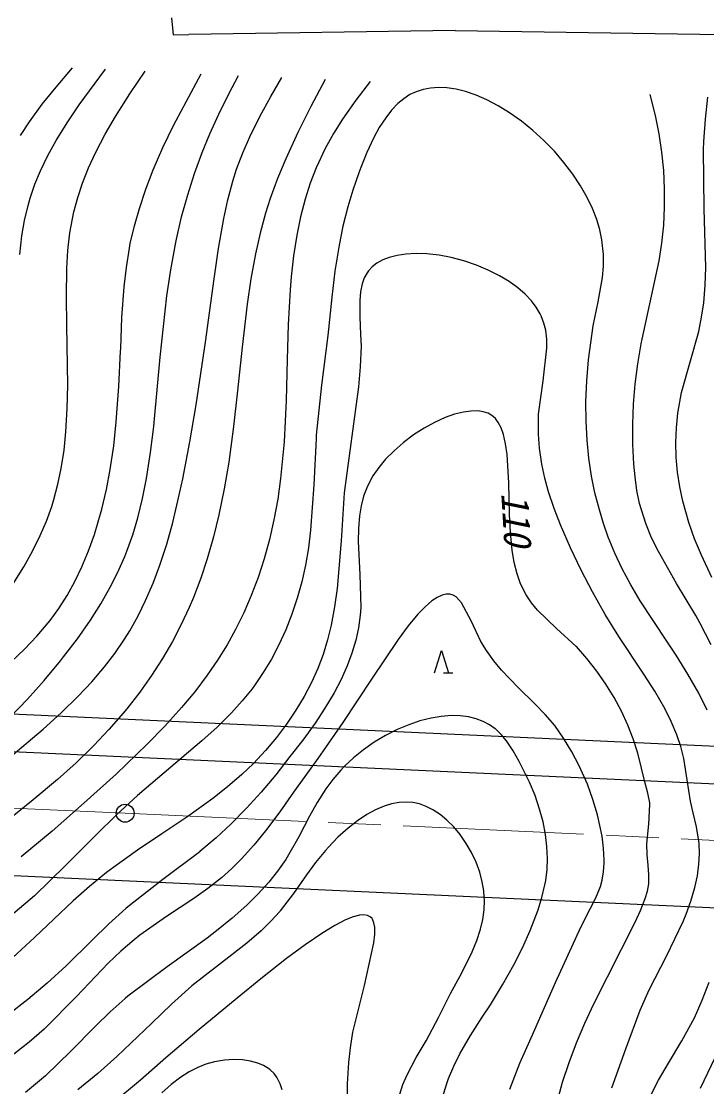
# Model space of a CAD drawing. Units: millimetres, scale not verified, with parts at other scales. Extents: x 40000 to 680000, y 20000 to 380000.
# Drawn here: x 469268 to 514818, y 263030 to 333816 of the extents above; entities that cross this region are included whole.
import ezdxf
from ezdxf.enums import TextEntityAlignment as Align

# ---------------------------------------------------------------- set-up
doc = ezdxf.new("R2010")
doc.units = ezdxf.units.MM
doc.header["$LTSCALE"] = 1000
doc.linetypes.add('CHAIN', pattern=[18.5, 12, -1.5, 3.5, -1.5])
for name, color, linetype, lineweight in [('M-BGD', 7, 'Continuous', 25), ('M-BMK', 2, 'CHAIN', 13), ('M-BMK-SRVR', 3, 'Continuous', 25), ('M-STR-STR1', 1, 'Continuous', 25)]:
    doc.layers.add(name, color=color, linetype=linetype, lineweight=lineweight)
doc.layers.add('M-BGD-HTXT', color=7, linetype='Continuous')
doc.styles.add('ＭＳ ゴシック', font='')
doc.styles.get('ＭＳ ゴシック').set_extended_font_data('MS Gothic')

# ---------------------------------------------------------------- blocks, each defined once
blk = doc.blocks.new('BUHIN240')
at = {"color": 7, "linetype": 'Continuous', "lineweight": 25}
blk.add_line((-721, -242), (-643, -837), dxfattribs=at)
blk.add_lwpolyline([(-800, 356), (744, 98), (-680, -551)], dxfattribs=at)
blk = doc.blocks.new('BUHIN251')
at = {"color": 3, "linetype": 'Continuous', "lineweight": 25}
blk.add_circle((0, 0), 597, dxfattribs=at)

msp = doc.modelspace()

# ---------------------------------------------------------------- linework, layer by layer
at = {"layer": 'M-BGD'}
for p, q in [((479254, 334043), (479361, 332927)), ((479361, 332927), (480396, 332948)), ((498111, 333214), (480396, 332948)), ((498111, 333214), (515827, 332948))]:
    msp.add_line(p, q, dxfattribs=at)
for points in [[(469164, 318324), (469309, 319570), (469483, 320583), (469716, 321577), (469858, 322072), (470172, 322990), (470545, 323890), (471032, 324897), (471577, 325886), (472315, 327080), (473118, 328264), (474864, 330630)], [(469205, 326235), (469804, 327139), (470662, 328301), (471585, 329448), (472671, 330732)], [(468313, 284752), (470728, 286789), (471918, 287869), (473057, 288985), (473948, 289936), (474789, 290922), (475479, 291819), (476126, 292757), (476479, 293324), (477028, 294307), (477530, 295331), (478030, 296494), (478477, 297687), (478931, 299087), (479329, 300511), (479681, 301960), (479992, 303416), (480476, 305874), (480897, 308326), (481519, 312504), (482091, 316704), (482376, 318716), (482720, 320716), (482990, 321956), (483320, 323188), (483577, 323992), (483986, 325077), (484451, 326142), (485115, 327483), (485841, 328812), (486578, 330084)], [(489466, 329950), (488506, 328145), (487645, 326422), (486839, 324673), (486299, 323370), (485813, 322039), (485505, 321062), (485140, 319731), (484831, 318376), (484523, 316714), (484272, 315026), (483938, 312163), (483646, 309264), (483379, 306890), (483051, 304517), (482753, 302760), (482396, 301020), (482038, 299553), (481620, 298096), (481192, 296811), (480704, 295536), (480423, 294875), (479897, 293735), (479315, 292617), (478649, 291473), (477931, 290359), (477134, 289237), (476285, 288143), (476036, 287841), (475089, 286756), (474092, 285707), (472911, 284558), (471680, 283446), (470066, 282082), (468409, 280761)], [(468505, 287559), (469681, 288783), (470794, 290029), (471865, 291318), (472078, 291586), (472992, 292790), (473858, 294029), (474543, 295106), (475179, 296220), (475687, 297226), (476144, 298264), (476279, 298606), (476670, 299704), (477003, 300821), (477323, 302121), (477587, 303448), (477855, 305158), (478065, 306891), (478120, 307413), (478503, 311511), (478944, 315581), (479196, 317295), (479507, 319001), (479580, 319352), (479923, 320821), (480327, 322287), (480778, 323698), (481287, 325090), (481796, 326330), (482515, 327889), (483289, 329422), (483707, 330218)], [(468611, 291287), (469479, 292099), (470308, 292957), (471189, 294004), (471772, 294811), (472312, 295664), (472828, 296595), (473297, 297565), (473742, 298628), (474130, 299714), (474616, 301392), (474928, 302711), (475180, 304038), (475411, 305609), (475582, 307199), (475753, 309546), (475865, 311905), (475872, 312086), (475957, 314140), (476101, 316178), (476248, 317466), (476455, 318752), (476513, 319044), (476783, 320218), (477113, 321380), (477546, 322671), (478037, 323945), (478682, 325432), (479381, 326892), (479553, 327233), (481215, 330334)], [(468725, 296440), (469438, 297581), (470009, 298602), (470525, 299646), (470933, 300602), (471287, 301583), (471428, 302037), (471705, 303069), (471923, 304114), (472108, 305319), (472234, 306536), (472323, 308087), (472354, 309651), (472292, 313600), (472262, 315504), (472292, 317392), (472367, 318588), (472501, 319768), (472762, 321166), (473017, 322120), (473329, 323058), (473741, 324090), (474215, 325115), (474842, 326310), (475534, 327496), (476490, 329004), (477502, 330507)], [(514845, 288054), (514285, 289167), (513571, 290440), (512798, 291692), (512178, 292633), (510394, 295321), (509769, 296364), (509191, 297446), (508704, 298483), (508268, 299552), (507955, 300449), (507684, 301367), (507394, 302480), (507164, 303603), (506985, 304786), (506865, 305980), (506800, 307254), (506795, 308540), (506853, 309927), (506971, 311326), (507275, 313575), (507611, 315182), (507884, 316787), (507949, 317541), (507955, 318312), (507851, 319297), (507711, 319972), (507507, 320652), (507220, 321385), (506870, 322116), (506429, 322889), (505920, 323657), (505332, 324433), (504692, 325177), (503997, 325893), (503255, 326571), (502502, 327181), (501716, 327738), (500967, 328199), (500201, 328600), (499496, 328905), (498796, 329143), (498166, 329299), (497539, 329391), (496986, 329415), (496451, 329378), (495970, 329288), (495511, 329140), (495091, 328942), (494681, 328675), (494290, 328347), (493871, 327908), (493483, 327411), (493058, 326757), (492671, 326050), (492228, 325093), (491838, 324105), (491708, 323747), (491299, 322607), (490958, 321480), (490640, 320207), (490384, 318935), (490114, 317213), (489905, 315486), (489639, 312951), (489225, 309633), (488873, 306325), (488854, 306066), (488703, 303028), (488492, 299997), (488349, 298837), (488153, 297683), (487911, 296581), (487608, 295480), (487256, 294423), (486843, 293378), (486393, 292396), (485885, 291434), (485346, 290540), (484759, 289683), (484605, 289475), (483944, 288657), (483232, 287871), (482279, 286925), (481272, 286011), (476989, 282376), (475589, 281087), (474236, 279762), (472205, 277716), (470136, 275719), (469864, 275471), (468446, 274272)], [(492454, 329811), (491509, 328576), (490622, 327318), (490012, 326358), (489458, 325373), (488853, 324089), (488464, 323053), (488133, 321996), (487828, 320814), (487581, 319615), (487365, 318242), (487206, 316848), (487134, 315983), (487003, 313663), (486932, 311353), (486862, 308621), (486731, 305883), (486498, 303431), (486310, 302063), (486061, 300703), (485762, 299393), (485404, 298098), (485005, 296871), (484546, 295657), (484051, 294515), (483502, 293400), (482941, 292386), (482310, 291363), (481623, 290363), (480797, 289276), (479920, 288222), (478802, 286984), (477635, 285783), (475575, 283799), (473455, 281880), (471309, 280018), (469248, 278307)], [(515120, 292381), (514361, 293839), (514085, 294332), (512815, 296453), (511604, 298592), (511160, 299507), (510770, 300450), (510359, 301772), (510180, 302647), (510058, 303548), (509985, 304387), (509914, 305711), (509904, 307045), (509954, 308377), (510064, 309715), (510234, 311048), (510465, 312384), (510527, 312689), (511658, 317893), (511838, 319075), (511959, 320274), (512019, 321478), (512019, 322686), (511959, 323895), (511838, 325114), (511655, 326332), (511413, 327547), (511056, 328944)], [(515167, 296860), (514466, 298341), (514016, 299423), (513622, 300524), (513228, 301928), (513026, 302880), (512880, 303857), (512794, 304842), (512768, 305832), (512802, 306812), (512896, 307786), (513133, 309144), (514285, 313214), (514482, 314164), (514619, 315121), (514716, 316282), (514755, 317462), (514650, 321364), (514604, 325309), (514632, 325837), (514741, 327305), (514891, 328766)], [(508524, 262944), (509433, 265547), (510394, 268115), (510998, 269463), (512152, 271712), (513261, 274008), (513459, 274493), (513774, 275364), (514036, 276264), (514201, 277038), (514306, 277816), (514341, 278504), (514316, 279189), (514301, 279347), (514138, 280287), (513913, 281233), (513742, 281998), (513308, 284834), (513100, 285626), (512831, 286408), (512456, 287290), (512025, 288154), (511365, 289306), (510646, 290438), (508969, 292943), (508066, 294412), (507221, 295901), (506465, 297352), (505758, 298839), (505105, 300356), (504677, 301440), (504306, 302544), (504059, 303452), (503869, 304381), (503842, 304549), (503713, 305454), (503643, 306383), (503646, 307719), (503956, 309921), (504204, 312103), (504190, 312705), (504116, 313291), (503999, 313767), (503820, 314237), (503748, 314387), (503492, 314820), (503169, 315243), (502750, 315685), (502269, 316101), (501685, 316522), (501037, 316913), (500299, 317286), (499512, 317615), (498687, 317894), (497839, 318117), (497029, 318270), (496223, 318362), (495502, 318387), (494817, 318351), (494246, 318266), (493711, 318127), (493285, 317958), (492898, 317741), (492594, 317505), (492338, 317230), (492245, 317102), (492064, 316762), (491927, 316374), (491818, 315849), (491761, 315270), (491756, 314170), (491812, 313006), (491848, 312240), (491794, 310855), (491683, 309519), (490722, 302498), (490521, 299305), (490260, 296129), (490092, 294912), (489865, 293702), (489623, 292722), (489321, 291749), (489318, 291740), (488965, 290809), (488551, 289888), (488063, 288953), (487520, 288042), (486903, 287127), (486230, 286236), (485490, 285358), (484699, 284514), (483921, 283763), (482980, 282949), (481995, 282177), (480324, 280988), (478610, 279841), (476992, 278754), (475412, 277620), (474938, 277255), (473810, 276340), (472715, 275373), (470144, 272939), (467539, 270556)], [(504878, 262006), (505243, 263320), (505674, 264642), (506164, 265951), (506717, 267256), (507324, 268538), (510057, 273960), (510426, 274731), (510739, 275526), (510876, 276012), (510962, 276504), (510977, 277113), (510931, 277739), (510862, 278442), (510833, 279157), (510970, 280473), (511046, 281780), (511036, 281888), (510905, 282540), (510723, 283200), (510233, 285191), (509930, 286133), (509570, 287056), (509145, 287976), (508661, 288881), (508118, 289768), (507517, 290632), (506860, 291471), (506155, 292273), (506141, 292288), (504839, 293466), (503576, 294690), (503176, 295178), (502812, 295717), (502679, 295951), (502427, 296502), (502221, 297104), (502032, 297864), (501894, 298675), (501773, 299851), (501710, 301064), (501659, 303143), (501554, 305035), (501457, 305742), (501312, 306372), (501160, 306797), (500969, 307163), (500772, 307421), (500535, 307633), (500294, 307774), (499971, 307877), (499604, 307929), (499151, 307924), (498653, 307855), (498059, 307707), (497429, 307484), (496732, 307169), (496032, 306785), (495332, 306333), (494648, 305817), (494040, 305286), (493481, 304719), (493028, 304177), (492636, 303616), (492490, 303372), (492225, 302830), (492016, 302266), (491848, 301623), (491738, 300967), (491669, 300122), (491661, 299264), (491773, 297064), (491826, 294863), (491795, 294362), (491672, 293525), (491489, 292699), (491234, 291837), (490923, 290997), (490518, 290088), (490053, 289195), (489450, 288179), (488792, 287190), (487971, 286064), (487107, 284959), (486182, 283759), (485213, 282603), (484243, 281535), (483224, 280503), (482207, 279558), (481143, 278652), (481135, 278645), (478669, 276790), (476242, 274888), (476219, 274869), (475085, 273848), (473983, 272774), (472244, 271059), (470993, 269917), (469693, 268813), (468402, 267794)], [(501727, 262876), (502408, 264583), (503147, 266269), (504776, 269961), (506458, 273623), (507077, 274857), (507444, 275586), (507756, 276342), (507871, 276741), (507963, 277301), (507996, 277872), (507997, 278073), (507959, 278875), (507861, 279679), (507561, 281100), (507256, 282118), (506891, 283122), (506344, 284351), (505854, 285280), (505307, 286186), (504726, 287019), (504087, 287758), (503402, 288460), (502279, 289546), (501177, 290696), (500665, 291321), (500179, 292009), (499817, 292619), (499162, 293990), (498531, 295179), (498178, 295570), (497967, 295690), (497745, 295749), (497493, 295750), (497230, 295688), (496902, 295540), (496553, 295311), (496098, 294923), (495622, 294432), (494969, 293648), (494304, 292751), (492549, 290115), (490633, 287235), (488967, 284830), (487368, 282608), (486459, 281297), (485503, 280025), (484725, 279080), (483904, 278179), (483254, 277534), (482566, 276916), (481670, 276207), (480725, 275537), (478920, 274340), (477143, 273090), (476759, 272787), (475882, 272034), (475037, 271228), (472936, 269025), (470789, 266855), (469799, 265997), (468769, 265184)], [(497318, 262538), (497562, 263315), (497661, 263582), (498006, 264400), (498411, 265205), (499127, 266432), (499902, 267640), (500445, 268472), (501258, 269789), (502011, 271124), (502579, 272245), (503096, 273399), (503618, 274775), (503872, 275593), (504071, 276438), (504122, 276724), (504208, 277461), (504234, 278202), (504201, 278985), (504106, 279777), (503942, 280617), (503716, 281462), (503407, 282369), (503039, 283265), (502358, 284634), (501956, 285343), (501513, 286003), (501169, 286420), (500793, 286782), (500764, 286806), (500377, 287078), (499961, 287297), (499492, 287474), (498989, 287598), (498424, 287670), (497837, 287684), (497181, 287635), (496501, 287522), (495760, 287333), (495017, 287081), (494238, 286752), (493476, 286364), (492720, 285911), (492002, 285410), (491348, 284883), (490741, 284317), (490498, 284063), (489966, 283446), (489496, 282810), (488932, 281918), (488426, 281004), (487704, 279622), (486937, 278282), (486837, 278127), (486296, 277352), (485712, 276619), (485007, 275837), (484252, 275090), (483271, 274217), (482249, 273389), (481612, 272901), (478956, 270991), (476343, 269038), (476174, 268897), (475173, 268006), (474202, 267061), (472558, 265382), (470880, 263754), (469555, 262651)], [(494419, 262541), (494634, 263186), (494911, 263824), (495518, 264959), (496177, 266076), (496998, 267622), (497802, 269228), (498548, 270596), (499241, 271993), (499544, 272735), (499792, 273500), (499938, 274133), (500027, 274788), (500048, 275374), (500009, 275981), (500003, 276033), (499899, 276651), (499730, 277283), (499490, 277941), (499190, 278583), (498837, 279198), (498436, 279777), (498014, 280285), (497551, 280748), (497100, 281119), (496627, 281429), (496182, 281654), (495726, 281817), (495298, 281909), (494845, 281945), (494388, 281920), (493881, 281827), (493375, 281671), (492807, 281429), (492238, 281118), (491602, 280695), (490988, 280213), (490314, 279603), (489689, 278954), (489488, 278728), (488817, 277922), (488213, 277103), (487358, 275876), (486472, 274710), (486447, 274680), (485857, 274019), (485217, 273392), (484258, 272565), (483256, 271780), (480599, 269728), (479254, 268518), (477944, 267258), (475621, 265028), (474345, 263909), (473021, 262830)], [(490925, 261811), (490948, 263217), (491033, 264644), (491141, 265610), (491308, 266644), (492067, 269746), (492701, 272578), (492760, 273153), (492753, 273638), (492701, 273927), (492603, 274155), (492577, 274194), (492445, 274322), (492272, 274404), (492028, 274441), (491740, 274417), (491314, 274306), (490821, 274109), (490100, 273739), (489298, 273255), (488124, 272456), (486886, 271538), (485195, 270203), (483612, 268902), (481092, 266820), (478879, 264937), (477198, 263462), (475482, 262036)], [(511036, 262340), (511619, 263466), (512268, 264587), (513165, 266086), (514011, 267611), (514525, 268781), (514984, 269976)], [(514412, 262939), (515629, 265485)], [(486612, 262814), (486469, 263228), (486275, 263609), (486064, 263898), (485802, 264154), (485706, 264228), (485368, 264435), (484983, 264596), (484501, 264727), (483973, 264805), (483381, 264829), (482773, 264793), (482105, 264682), (481539, 264526), (480995, 264313), (480420, 264019), (479876, 263672), (479225, 263174), (478606, 262624)]]:
    msp.add_lwpolyline(points, dxfattribs=at)
at = {"layer": 'M-BMK'}
msp.add_lwpolyline([(345004, 287232), (376275, 285794), (476169, 281201), (576064, 276608)], dxfattribs=at)
at = {"layer": 'M-STR-STR1'}
for p, q in [((385053, 291647), (573853, 282966)), ((384938, 289149), (573738, 280469))]:
    msp.add_line(p, q, dxfattribs=at)
msp.add_lwpolyline([(573360, 272228), (475963, 276706), (384559, 280909)], dxfattribs=at)

# ---------------------------------------------------------------- block references
at = {"layer": 'M-BGD', "rotation": 82.51266}
msp.add_blockref('BUHIN240', (497191, 291266), dxfattribs=at)
at = {"layer": 'M-BMK-SRVR', "rotation": 82.51266}
msp.add_blockref('BUHIN251', (476169, 281201), dxfattribs=at)

# ---------------------------------------------------------------- texts
at = {"layer": 'M-BGD-HTXT', "style": 'ＭＳ ゴシック', "oblique": 15, "width": 0.95}
msp.add_text('110', height=1833, rotation=273.476, dxfattribs=at).set_placement((500613, 302428), align=Align.BOTTOM_LEFT)

doc.saveas('drawing.dxf')
